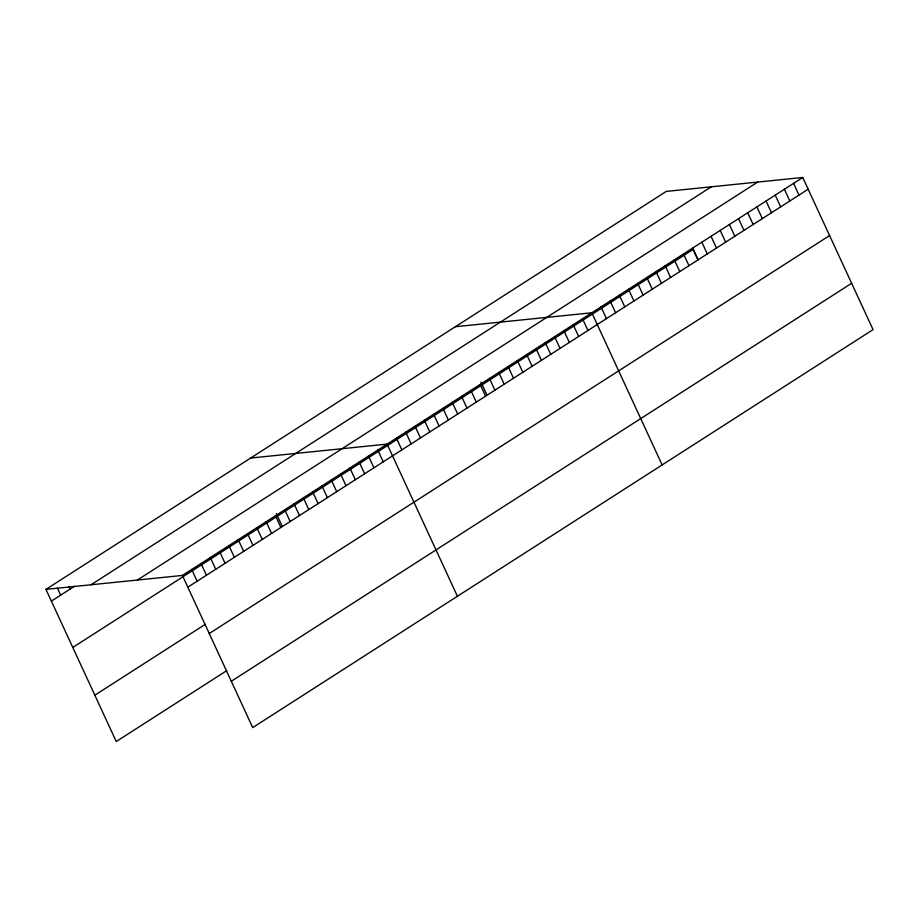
<?xml version="1.0" encoding="UTF-8"?>
<svg xmlns="http://www.w3.org/2000/svg" width="919" height="919" viewBox="0 0 919 919"><rect width="100%" height="100%" fill="white"/><g stroke="black" fill="none" stroke-linecap="round" stroke-linejoin="round"><path stroke-width="1.38" d="M45.95 589.378L666.286 191.405L802.746 177.47L873.05 329.622L252.714 727.595L182.41 575.443L45.95 589.378L116.254 741.53L226.752 670.64M51.372 601.118L74.634 586.196M90.981 584.783L711.317 186.81M137.379 580.038L757.716 182.065M182.41 575.443L802.746 177.47M72.785 647.447L693.121 249.474L697.532 259.032M187.832 587.184L808.169 189.211M94.841 695.189L205.339 624.3M209.245 633.524L829.581 235.551M231.301 681.255L851.637 283.282M455.376 326.716L591.825 312.782L662.139 464.934M250.657 458.041L387.117 444.107L457.421 596.27M793.579 183.352L799.002 195.092M784.401 189.234L789.823 200.974M775.234 195.115L780.656 206.855M766.067 200.997L771.489 212.737M756.888 206.89L762.322 218.619M747.721 212.771L753.143 224.512M738.554 218.653L743.976 230.393M729.387 224.535L734.809 236.275M720.209 230.416L725.642 242.156M711.042 236.298L716.464 248.038M701.875 242.179L707.297 253.92M692.708 248.073L698.13 259.801M683.529 253.954L688.951 265.694M674.362 259.836L679.784 271.576M665.195 265.717L670.617 277.458M656.017 271.599L661.45 283.339M646.85 277.481L652.272 289.221M637.683 283.362L643.105 295.102M628.516 289.244L633.938 300.984M619.337 295.137L624.759 306.866M610.17 301.018L615.592 312.759M601.003 306.9L606.425 318.64M582.52 318.755L587.953 330.484M573.215 324.717L578.648 336.457M563.91 330.691L569.343 342.431M554.605 336.664L560.039 348.393M545.3 342.626L550.722 354.366M535.995 348.6L541.417 360.34M526.69 354.573L532.112 366.302M517.386 360.535L522.808 372.275M508.081 366.509L513.503 378.249M498.776 372.482L504.198 384.211M489.471 378.444L494.893 390.184M481.016 382.212L486.622 394.343M480.166 384.418L485.588 396.158M470.861 390.391L476.283 402.12M461.556 396.353L466.978 408.093M452.251 402.327L457.673 414.067M442.947 408.289L448.369 420.029M433.642 414.262L439.064 426.002M424.337 420.236L429.759 431.976M415.032 426.198L420.454 437.938M405.727 432.171L411.149 443.911M396.422 438.145L401.844 449.885M377.812 450.08L383.234 461.82M368.508 456.054L373.93 467.794M359.203 462.016L364.625 473.756M349.898 467.989L355.32 479.729M340.593 473.963L346.015 485.703M331.288 479.925L336.71 491.665M321.983 485.898L327.405 497.638M312.678 491.872L318.1 503.612M303.373 497.834L308.795 509.574M294.069 503.807L299.491 515.548M284.764 509.781L290.186 521.521M276.309 513.549L281.903 525.668M275.459 515.743L280.881 527.483M266.154 521.716L271.576 533.457M256.849 527.69L262.271 539.43M247.544 533.652L252.966 545.392M238.239 539.625L243.661 551.366M228.934 545.599L234.356 557.339M219.63 551.561L225.052 563.301M210.325 557.534L215.747 569.275M201.02 563.508L206.442 575.248M191.715 569.47L197.137 581.21M68.902 586.827L69.982 589.171M57.426 588.103L60.677 595.144"/></g></svg>
